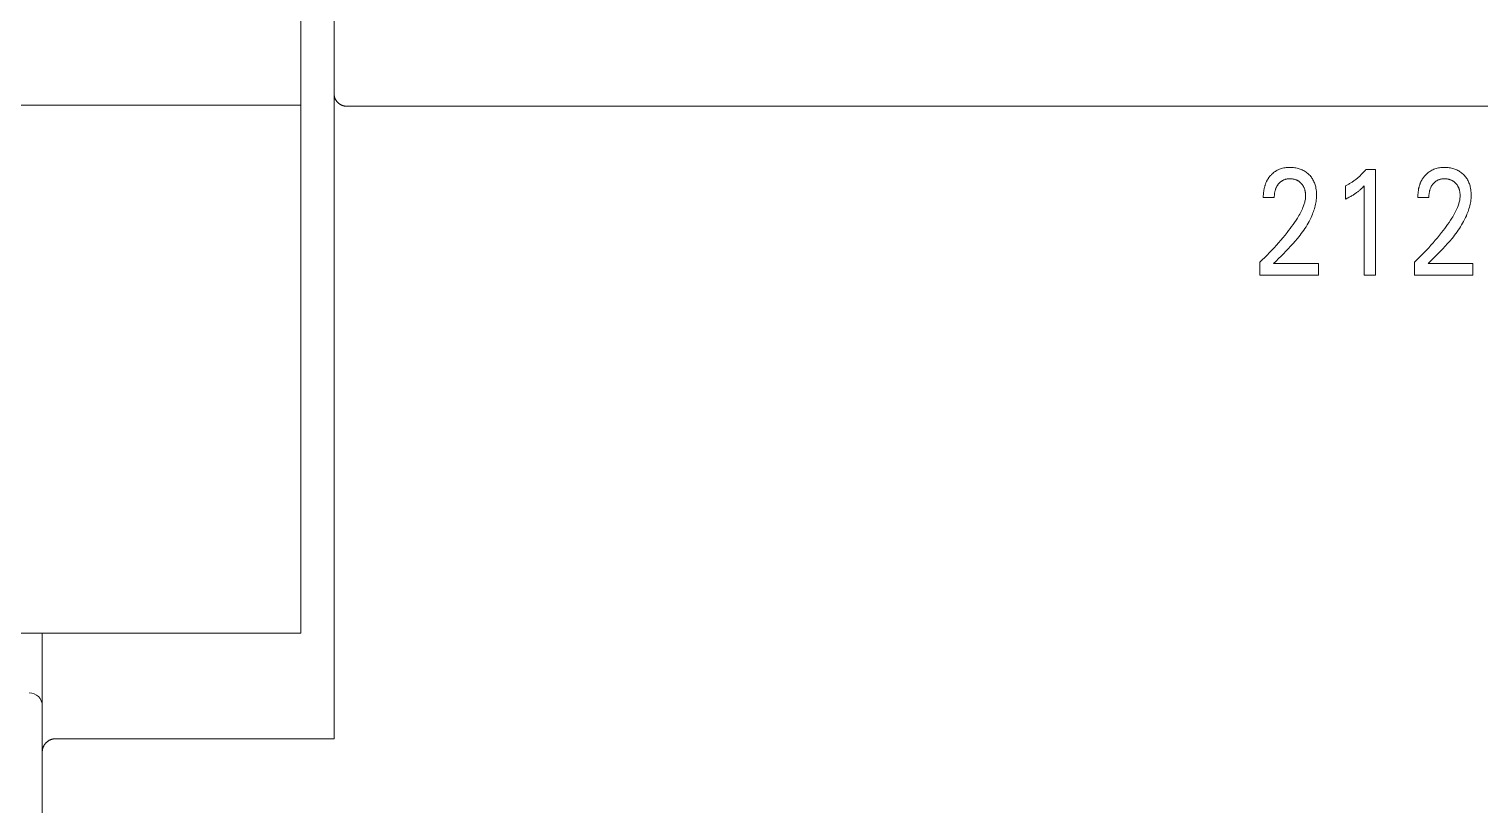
# Model space of a CAD drawing. Header units: millimetres. Extents: x 0 to 420, y 0 to 297.
# Drawn here: x 136.22 to 158.1, y 144.12 to 155.83 of the extents above; entities that cross this region are included whole.
import ezdxf

# ---------------------------------------------------------------- set-up
doc = ezdxf.new("R2010")
doc.units = ezdxf.units.MM
doc.layers.add('eProC - L2', color=41, linetype='Continuous', lineweight=20)

msp = doc.modelspace()

# ---------------------------------------------------------------- linework, layer by layer
at = {"layer": 'eProC - L2', "linetype": 'Continuous'}
for p, q in [((140.824, 145.125), (140.824, 198.402)), ((140.324, 197.715), (140.324, 146.715)), ((140.324, 154.675), (103.024, 154.675)), ((173.524, 154.66), (141.024, 154.66)), ((156.378, 153.706), (156.524, 153.706)), ((156.524, 153.706), (156.524, 152.115)), ((156.072, 153.261), (156.072, 153.46)), ((156.352, 152.115), (156.352, 153.459)), ((154.998, 153.283), (154.832, 153.283)), ((157.327, 153.283), (157.161, 153.283)), ((154.779, 152.115), (154.779, 152.307)), ((154.988, 152.29), (155.662, 152.29)), ((155.662, 152.29), (155.662, 152.115)), ((157.109, 152.115), (157.109, 152.307)), ((157.317, 152.29), (157.991, 152.29)), ((157.991, 152.29), (157.991, 152.115)), ((155.662, 152.115), (154.779, 152.115)), ((156.524, 152.115), (156.352, 152.115)), ((157.991, 152.115), (157.109, 152.115)), ((103.024, 146.715), (140.324, 146.715)), ((136.424, 122.111), (136.424, 146.715)), ((136.624, 145.121), (140.825, 145.121)), ((140.824, 145.123), (140.824, 145.125)), ((140.825, 145.121), (140.824, 145.123))]:
    msp.add_line(p, q, dxfattribs=at)
for points in [[(140.824, 154.843), (140.824, 154.839), (140.824, 154.834), (140.824, 154.83), (140.825, 154.825), (140.825, 154.821), (140.826, 154.816), (140.827, 154.812), (140.828, 154.807), (140.829, 154.803), (140.83, 154.798), (140.831, 154.794), (140.833, 154.79), (140.834, 154.786), (140.836, 154.781), (140.837, 154.777), (140.839, 154.773), (140.841, 154.769), (140.843, 154.765), (140.845, 154.761), (140.847, 154.757), (140.849, 154.753), (140.852, 154.75), (140.854, 154.746), (140.857, 154.742), (140.86, 154.738), (140.863, 154.734), (140.866, 154.73), (140.869, 154.727), (140.873, 154.723), (140.876, 154.72), (140.879, 154.716), (140.883, 154.713), (140.887, 154.71), (140.89, 154.707), (140.894, 154.704), (140.898, 154.7), (140.902, 154.698), (140.906, 154.695), (140.91, 154.692), (140.915, 154.689), (140.919, 154.687), (140.923, 154.684), (140.928, 154.682), (140.932, 154.68), (140.937, 154.678), (140.942, 154.676), (140.946, 154.674), (140.951, 154.672), (140.956, 154.671), (140.96, 154.669), (140.965, 154.668), (140.97, 154.666), (140.975, 154.665), (140.98, 154.664), (140.984, 154.663), (140.989, 154.662), (140.994, 154.662), (140.999, 154.661), (141.004, 154.66), (141.009, 154.66), (141.014, 154.66), (141.019, 154.66), (141.024, 154.66)], [(154.962, 153.638), (154.955, 153.631), (154.948, 153.624), (154.942, 153.618), (154.937, 153.612), (154.932, 153.606), (154.927, 153.599), (154.922, 153.593), (154.917, 153.586), (154.912, 153.58), (154.908, 153.573), (154.903, 153.566), (154.899, 153.56), (154.895, 153.553), (154.891, 153.546), (154.887, 153.539), (154.883, 153.531), (154.88, 153.524), (154.876, 153.516), (154.872, 153.508), (154.869, 153.5), (154.866, 153.492), (154.863, 153.484), (154.86, 153.476), (154.858, 153.468), (154.855, 153.46), (154.853, 153.451), (154.85, 153.443), (154.848, 153.435), (154.846, 153.426), (154.845, 153.418), (154.843, 153.408), (154.841, 153.398), (154.839, 153.387), (154.838, 153.377), (154.836, 153.367), (154.835, 153.356), (154.834, 153.346), (154.833, 153.335), (154.833, 153.325), (154.832, 153.315), (154.832, 153.304), (154.832, 153.294), (154.832, 153.283)], [(154.988, 152.29), (155.025, 152.327), (155.062, 152.364), (155.099, 152.4), (155.136, 152.437), (155.172, 152.475), (155.209, 152.512), (155.244, 152.55), (155.28, 152.589), (155.314, 152.628), (155.348, 152.668), (155.367, 152.692), (155.386, 152.717), (155.405, 152.742), (155.424, 152.767), (155.441, 152.792), (155.459, 152.818), (155.476, 152.844), (155.492, 152.871), (155.508, 152.898), (155.523, 152.925), (155.537, 152.953), (155.551, 152.981), (155.563, 153.01), (155.572, 153.031), (155.581, 153.052), (155.589, 153.073), (155.596, 153.094), (155.603, 153.116), (155.609, 153.138), (155.615, 153.16), (155.62, 153.182), (155.624, 153.204), (155.628, 153.226), (155.631, 153.248), (155.633, 153.27), (155.635, 153.293), (155.635, 153.315), (155.635, 153.337), (155.634, 153.358), (155.633, 153.38), (155.63, 153.401), (155.626, 153.423), (155.622, 153.444), (155.618, 153.46), (155.613, 153.476), (155.608, 153.491), (155.602, 153.507), (155.596, 153.522), (155.589, 153.537), (155.581, 153.551), (155.573, 153.565), (155.565, 153.578), (155.556, 153.59), (155.546, 153.603), (155.536, 153.615), (155.525, 153.626), (155.514, 153.637), (155.502, 153.648), (155.489, 153.659), (155.476, 153.668), (155.463, 153.677), (155.449, 153.686), (155.435, 153.694), (155.42, 153.701), (155.405, 153.708), (155.389, 153.714), (155.373, 153.719), (155.357, 153.724), (155.341, 153.728), (155.324, 153.732), (155.306, 153.734), (155.288, 153.737), (155.27, 153.738), (155.252, 153.739), (155.234, 153.739), (155.215, 153.739), (155.196, 153.738), (155.178, 153.736), (155.16, 153.734), (155.141, 153.731), (155.123, 153.726), (155.107, 153.722), (155.09, 153.717), (155.074, 153.711), (155.058, 153.704), (155.043, 153.696), (155.028, 153.688), (155.014, 153.679), (155, 153.67), (154.987, 153.66), (154.975, 153.649), (154.962, 153.638)], [(154.998, 153.283), (154.998, 153.294), (154.998, 153.304), (154.999, 153.314), (154.999, 153.324), (155, 153.335), (155.002, 153.345), (155.003, 153.355), (155.005, 153.365), (155.007, 153.374), (155.009, 153.383), (155.011, 153.392), (155.014, 153.4), (155.016, 153.409), (155.02, 153.417), (155.023, 153.426), (155.027, 153.434), (155.03, 153.441), (155.033, 153.448), (155.037, 153.454), (155.041, 153.461), (155.045, 153.467), (155.049, 153.473), (155.053, 153.479), (155.058, 153.485), (155.063, 153.491), (155.067, 153.496), (155.072, 153.502), (155.077, 153.507), (155.082, 153.511), (155.088, 153.516), (155.093, 153.521), (155.099, 153.525), (155.104, 153.529), (155.11, 153.533), (155.116, 153.537), (155.122, 153.54), (155.129, 153.544), (155.135, 153.547), (155.141, 153.549), (155.148, 153.552), (155.154, 153.554), (155.161, 153.557), (155.167, 153.559), (155.176, 153.561), (155.184, 153.562), (155.192, 153.564), (155.2, 153.565), (155.209, 153.566), (155.217, 153.566), (155.225, 153.567), (155.234, 153.567), (155.242, 153.567), (155.25, 153.567), (155.258, 153.566), (155.266, 153.565), (155.274, 153.564), (155.282, 153.563), (155.29, 153.562), (155.298, 153.56), (155.305, 153.558), (155.313, 153.556), (155.32, 153.553), (155.327, 153.551), (155.334, 153.548), (155.34, 153.545), (155.347, 153.542), (155.354, 153.538), (155.36, 153.534), (155.366, 153.531), (155.372, 153.526), (155.378, 153.522), (155.384, 153.517), (155.39, 153.512), (155.395, 153.507), (155.4, 153.502), (155.406, 153.497), (155.41, 153.492), (155.415, 153.486), (155.419, 153.48), (155.424, 153.474), (155.428, 153.468), (155.432, 153.462), (155.435, 153.456), (155.439, 153.45), (155.442, 153.443), (155.445, 153.436), (155.448, 153.429), (155.451, 153.422), (155.454, 153.414), (155.456, 153.407), (155.458, 153.399), (155.46, 153.392), (155.462, 153.384), (155.464, 153.376), (155.465, 153.367), (155.466, 153.358), (155.467, 153.35), (155.468, 153.341), (155.469, 153.332), (155.469, 153.324), (155.47, 153.315), (155.469, 153.306)], [(156.378, 153.706), (156.37, 153.696), (156.361, 153.686), (156.352, 153.675), (156.343, 153.665), (156.333, 153.655), (156.324, 153.645), (156.314, 153.635), (156.304, 153.626), (156.295, 153.616), (156.285, 153.607), (156.275, 153.598), (156.265, 153.589), (156.255, 153.581), (156.245, 153.572), (156.235, 153.564), (156.225, 153.556), (156.214, 153.548), (156.204, 153.54), (156.193, 153.533), (156.182, 153.525), (156.173, 153.518), (156.163, 153.512), (156.153, 153.506), (156.143, 153.5), (156.133, 153.494), (156.123, 153.488), (156.113, 153.482), (156.103, 153.476), (156.093, 153.471), (156.082, 153.466), (156.072, 153.46)], [(157.292, 153.638), (157.285, 153.631), (157.277, 153.624), (157.272, 153.618), (157.267, 153.612), (157.261, 153.606), (157.256, 153.599), (157.251, 153.593), (157.247, 153.586), (157.242, 153.58), (157.237, 153.573), (157.233, 153.566), (157.229, 153.56), (157.224, 153.553), (157.22, 153.546), (157.217, 153.539), (157.213, 153.531), (157.209, 153.524), (157.206, 153.516), (157.202, 153.508), (157.199, 153.5), (157.196, 153.492), (157.193, 153.484), (157.19, 153.476), (157.187, 153.468), (157.185, 153.46), (157.182, 153.451), (157.18, 153.443), (157.178, 153.435), (157.176, 153.426), (157.174, 153.418), (157.172, 153.408), (157.17, 153.398), (157.169, 153.387), (157.167, 153.377), (157.166, 153.367), (157.165, 153.356), (157.164, 153.346), (157.163, 153.335), (157.162, 153.325), (157.162, 153.315), (157.162, 153.304), (157.161, 153.294), (157.161, 153.283)], [(157.317, 152.29), (157.354, 152.327), (157.391, 152.364), (157.429, 152.4), (157.465, 152.437), (157.502, 152.475), (157.538, 152.512), (157.574, 152.55), (157.609, 152.589), (157.644, 152.628), (157.677, 152.668), (157.697, 152.692), (157.716, 152.717), (157.735, 152.742), (157.753, 152.767), (157.771, 152.792), (157.788, 152.818), (157.805, 152.844), (157.822, 152.871), (157.837, 152.898), (157.852, 152.925), (157.867, 152.953), (157.88, 152.981), (157.893, 153.01), (157.902, 153.031), (157.91, 153.052), (157.918, 153.073), (157.926, 153.094), (157.932, 153.116), (157.939, 153.138), (157.944, 153.16), (157.949, 153.182), (157.954, 153.204), (157.958, 153.226), (157.961, 153.248), (157.963, 153.27), (157.964, 153.293), (157.965, 153.315), (157.965, 153.337), (157.964, 153.358), (157.962, 153.38), (157.959, 153.401), (157.956, 153.423), (157.952, 153.444), (157.948, 153.46), (157.943, 153.476), (157.938, 153.491), (157.932, 153.507), (157.926, 153.522), (157.919, 153.537), (157.911, 153.551), (157.903, 153.565), (157.894, 153.578), (157.885, 153.59), (157.876, 153.603), (157.865, 153.615), (157.855, 153.626), (157.843, 153.637), (157.831, 153.648), (157.819, 153.659), (157.806, 153.668), (157.792, 153.677), (157.779, 153.686), (157.764, 153.694), (157.749, 153.701), (157.734, 153.708), (157.719, 153.714), (157.703, 153.719), (157.687, 153.724), (157.671, 153.728), (157.653, 153.732), (157.635, 153.734), (157.617, 153.737), (157.599, 153.738), (157.581, 153.739), (157.563, 153.739), (157.545, 153.739), (157.526, 153.738), (157.508, 153.736), (157.489, 153.734), (157.471, 153.731), (157.453, 153.726), (157.436, 153.722), (157.42, 153.717), (157.404, 153.711), (157.388, 153.704), (157.373, 153.696), (157.358, 153.688), (157.344, 153.679), (157.33, 153.67), (157.317, 153.66), (157.304, 153.649), (157.292, 153.638)], [(157.327, 153.283), (157.327, 153.294), (157.328, 153.304), (157.328, 153.314), (157.329, 153.324), (157.33, 153.335), (157.331, 153.345), (157.333, 153.355), (157.335, 153.365), (157.336, 153.374), (157.338, 153.383), (157.341, 153.392), (157.343, 153.4), (157.346, 153.409), (157.349, 153.417), (157.352, 153.426), (157.356, 153.434), (157.359, 153.441), (157.363, 153.448), (157.366, 153.454), (157.37, 153.461), (157.374, 153.467), (157.378, 153.473), (157.383, 153.479), (157.387, 153.485), (157.392, 153.491), (157.397, 153.496), (157.402, 153.502), (157.407, 153.507), (157.412, 153.511), (157.417, 153.516), (157.423, 153.521), (157.428, 153.525), (157.434, 153.529), (157.44, 153.533), (157.446, 153.537), (157.452, 153.54), (157.458, 153.544), (157.464, 153.547), (157.471, 153.549), (157.477, 153.552), (157.484, 153.554), (157.49, 153.557), (157.497, 153.559), (157.505, 153.561), (157.513, 153.562), (157.521, 153.564), (157.53, 153.565), (157.538, 153.566), (157.546, 153.566), (157.555, 153.567), (157.563, 153.567), (157.571, 153.567), (157.579, 153.567), (157.588, 153.566), (157.596, 153.565), (157.604, 153.564), (157.612, 153.563), (157.62, 153.562), (157.628, 153.56), (157.635, 153.558), (157.642, 153.556), (157.649, 153.553), (157.656, 153.551), (157.663, 153.548), (157.67, 153.545), (157.677, 153.542), (157.683, 153.538), (157.69, 153.534), (157.696, 153.531), (157.702, 153.526), (157.708, 153.522), (157.714, 153.517), (157.719, 153.512), (157.725, 153.507), (157.73, 153.502), (157.735, 153.497), (157.74, 153.492), (157.745, 153.486), (157.749, 153.48), (157.753, 153.474), (157.757, 153.468), (157.761, 153.462), (157.765, 153.456), (157.768, 153.45), (157.772, 153.443), (157.775, 153.436), (157.778, 153.429), (157.781, 153.422), (157.783, 153.414), (157.786, 153.407), (157.788, 153.399), (157.79, 153.392), (157.791, 153.384), (157.793, 153.376), (157.795, 153.367), (157.796, 153.358), (157.797, 153.35), (157.798, 153.341), (157.799, 153.332), (157.799, 153.324), (157.799, 153.315), (157.799, 153.306)], [(156.072, 153.261), (156.085, 153.267), (156.098, 153.274), (156.111, 153.281), (156.124, 153.288), (156.137, 153.295), (156.15, 153.302), (156.162, 153.309), (156.173, 153.315), (156.185, 153.322), (156.196, 153.329), (156.207, 153.337), (156.218, 153.344), (156.228, 153.351), (156.238, 153.358), (156.247, 153.365), (156.256, 153.372), (156.266, 153.379), (156.275, 153.387), (156.283, 153.393), (156.291, 153.4), (156.299, 153.407), (156.308, 153.415), (156.316, 153.423), (156.325, 153.431), (156.338, 153.445), (156.352, 153.459)], [(155.469, 153.306), (155.469, 153.291), (155.468, 153.276), (155.466, 153.261), (155.463, 153.246), (155.46, 153.231), (155.457, 153.216), (155.453, 153.201), (155.448, 153.187), (155.443, 153.172), (155.438, 153.158), (155.43, 153.136), (155.421, 153.115), (155.412, 153.094), (155.402, 153.074), (155.391, 153.053), (155.38, 153.033), (155.369, 153.013), (155.357, 152.994), (155.345, 152.974), (155.325, 152.942), (155.303, 152.91), (155.282, 152.878), (155.259, 152.847), (155.237, 152.816), (155.214, 152.785), (155.19, 152.755), (155.159, 152.716), (155.127, 152.678), (155.095, 152.64), (155.063, 152.602), (155.029, 152.564), (154.995, 152.526), (154.961, 152.489), (154.926, 152.453), (154.89, 152.416), (154.853, 152.379), (154.816, 152.343), (154.779, 152.307)], [(157.799, 153.306), (157.798, 153.291), (157.797, 153.276), (157.795, 153.261), (157.793, 153.246), (157.79, 153.231), (157.786, 153.216), (157.782, 153.201), (157.778, 153.187), (157.773, 153.172), (157.768, 153.158), (157.76, 153.136), (157.751, 153.115), (157.741, 153.094), (157.731, 153.074), (157.721, 153.053), (157.71, 153.033), (157.698, 153.013), (157.687, 152.994), (157.675, 152.974), (157.654, 152.942), (157.633, 152.91), (157.611, 152.878), (157.589, 152.847), (157.566, 152.816), (157.543, 152.785), (157.52, 152.755), (157.489, 152.716), (157.457, 152.678), (157.425, 152.64), (157.393, 152.602), (157.359, 152.564), (157.325, 152.526), (157.29, 152.489), (157.256, 152.453), (157.219, 152.416), (157.183, 152.379), (157.146, 152.343), (157.109, 152.307)], [(136.624, 145.121), (136.619, 145.121), (136.614, 145.121), (136.609, 145.121), (136.604, 145.12), (136.599, 145.12), (136.594, 145.119), (136.59, 145.118), (136.585, 145.117), (136.58, 145.116), (136.575, 145.115), (136.57, 145.114), (136.566, 145.113), (136.561, 145.111), (136.556, 145.11), (136.551, 145.108), (136.547, 145.106), (136.542, 145.104), (136.538, 145.102), (136.533, 145.1), (136.529, 145.098), (136.525, 145.095), (136.52, 145.093), (136.516, 145.09), (136.512, 145.087), (136.508, 145.085), (136.504, 145.082), (136.5, 145.079), (136.496, 145.076), (136.492, 145.072), (136.488, 145.069), (136.485, 145.066), (136.481, 145.062), (136.478, 145.059), (136.474, 145.055), (136.471, 145.052), (136.468, 145.048), (136.465, 145.044), (136.462, 145.04), (136.459, 145.036), (136.457, 145.032), (136.454, 145.028), (136.451, 145.024), (136.449, 145.02), (136.447, 145.016), (136.445, 145.011), (136.442, 145.007), (136.44, 145.003), (136.438, 144.998), (136.437, 144.994), (136.435, 144.989), (136.434, 144.985), (136.432, 144.98), (136.431, 144.976), (136.43, 144.971), (136.429, 144.967), (136.428, 144.962), (136.427, 144.957), (136.426, 144.953), (136.425, 144.948), (136.425, 144.943), (136.424, 144.938), (136.424, 144.934), (136.424, 144.929), (136.424, 144.924)]]:
    msp.add_lwpolyline(points, dxfattribs=at)
msp.add_arc((136.224, 145.615), 0.2, 0, 90, dxfattribs=at)

doc.saveas('drawing.dxf')
